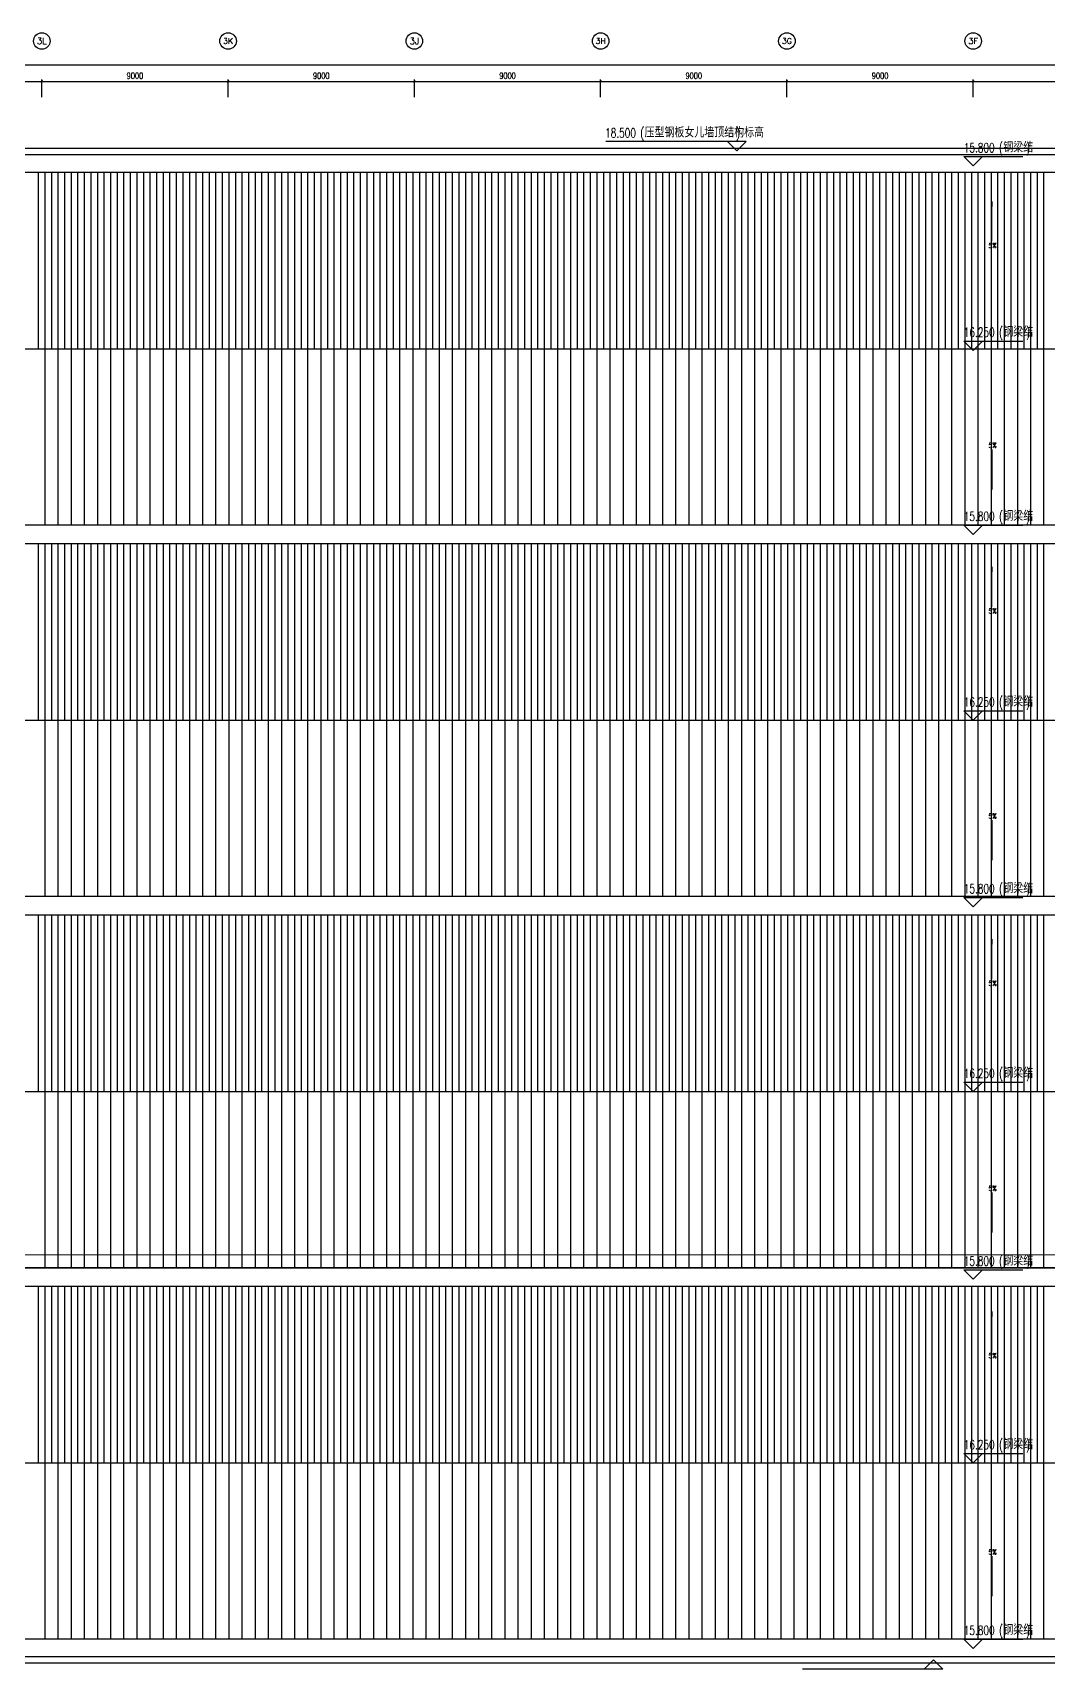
# Model space of a CAD drawing. Extents: x -474411 to 577939, y 0 to 1014176.
# Drawn here: x 280708 to 329724, y 547910 to 627024 of the extents above; entities that cross this region are included whole.
import ezdxf
from ezdxf.enums import TextEntityAlignment as Align

# ---------------------------------------------------------------- set-up
doc = ezdxf.new("R2010")
doc.units = 0
doc.header["$LTSCALE"] = 1000
doc.header["$MEASUREMENT"] = 0
doc.layers.get('Defpoints').update_dxf_attribs({"color": 210})
for name, color, linetype in [('A-AXIS-D', 1, 'Continuous'), ('A-AXIS-SYMB', 3, 'Continuous'), ('A-HATCH-2', 251, 'Continuous'), ('A-LIN-V', 9, 'Continuous'), ('A-SFCE', 30, 'Continuous'), ('PUB_TEXT', 7, 'Continuous'), ('照明-灯具', 3, 'Continuous')]:
    doc.layers.add(name, color=color, linetype=linetype)
doc.styles.add('_TCH_AXIS', font='COMPLEX', dxfattribs={"bigfont": 'GBCBIG'})
doc.styles.add('_TCH_DIM', font='SIMPLEX', dxfattribs={"bigfont": 'GBCBIG'})
doc.styles.add('_TCH_DIM_T3', font='SIMPLEX', dxfattribs={"width": 0.705882, "bigfont": 'GBCBIG'})
doc.dimstyles.new('_TCH_ARCH&&100', dxfattribs={"dimtxt": 297.5, "dimasz": 100, "dimexe": 100, "dimexo": 100, "dimgap": 126.25, "dimtad": 1, "dimdec": 0, "dimzin": 0, "dimdsep": 46, "dimtxsty": '_TCH_DIM_T3', "dimblk": 'ARCHTICK', "dimcen": 0.09, "dimclrt": 7, "dimazin": 2, "dimtfac": 1, "dimtdec": 0, "dimtix": 1, "dimtmove": 2, "dimatfit": 3, "dimfxl": 0, "dimtolj": 1, "dimtzin": 0, "dimarcsym": 0})

# ---------------------------------------------------------------- blocks, each defined once
blk = doc.blocks.new('_ArchTick')
at = {"color": 0, "linetype": 'ByBlock', "const_width": 0.4}
blk.add_lwpolyline([(-0.5, -0.5), (0.5, 0.5)], dxfattribs=at)
blk = doc.blocks.new('*D930')
at = {"layer": 'A-AXIS-D', "color": 0, "lineweight": -2}
for p, q in [((272146, 623910), (272146, 624768)), ((272146, 624668), (281146, 624668)), ((281146, 623910), (281146, 624768))]:
    blk.add_line(p, q, dxfattribs=at)
at = {"layer": 'Defpoints', "color": 0}
for p in [(281146, 624668), (272146, 623810), (281146, 623810)]:
    blk.add_point(p, dxfattribs=at)
at = {"layer": 'A-AXIS-D', "color": 0, "lineweight": -2, "xscale": 100, "yscale": 100, "zscale": 100, "rotation": 180}
blk.add_blockref('_ArchTick', (272146, 624668), dxfattribs=at)
at = {"layer": 'A-AXIS-D', "color": 0, "lineweight": -2, "xscale": 100, "yscale": 100, "zscale": 100}
blk.add_blockref('_ArchTick', (281146, 624668), dxfattribs=at)
at = {"layer": 'A-AXIS-D', "color": 7, "insert": (276646, 624943), "char_height": 297.5, "attachment_point": 5, "style": '_TCH_DIM_T3'}
blk.add_mtext('\\A1;9000', dxfattribs=at)
blk = doc.blocks.new('*D907')
at = {"layer": 'A-AXIS-D', "color": 0, "lineweight": -2}
for p, q in [((281146, 623910), (281146, 624768)), ((281146, 624668), (290146, 624668)), ((290146, 623910), (290146, 624768))]:
    blk.add_line(p, q, dxfattribs=at)
at = {"layer": 'Defpoints', "color": 0}
for p in [(290146, 624668), (281146, 623810), (290146, 623810)]:
    blk.add_point(p, dxfattribs=at)
at = {"layer": 'A-AXIS-D', "color": 0, "lineweight": -2, "xscale": 100, "yscale": 100, "zscale": 100, "rotation": 180}
blk.add_blockref('_ArchTick', (281146, 624668), dxfattribs=at)
at = {"layer": 'A-AXIS-D', "color": 0, "lineweight": -2, "xscale": 100, "yscale": 100, "zscale": 100}
blk.add_blockref('_ArchTick', (290146, 624668), dxfattribs=at)
at = {"layer": 'A-AXIS-D', "color": 7, "insert": (285646, 624943), "char_height": 297.5, "attachment_point": 5, "style": '_TCH_DIM_T3'}
blk.add_mtext('\\A1;9000', dxfattribs=at)
blk = doc.blocks.new('*D908')
at = {"layer": 'A-AXIS-D', "color": 0, "lineweight": -2}
for p, q in [((290146, 623910), (290146, 624768)), ((290146, 624668), (299146, 624668)), ((299146, 623910), (299146, 624768))]:
    blk.add_line(p, q, dxfattribs=at)
at = {"layer": 'Defpoints', "color": 0}
for p in [(299146, 624668), (290146, 623810), (299146, 623810)]:
    blk.add_point(p, dxfattribs=at)
at = {"layer": 'A-AXIS-D', "color": 0, "lineweight": -2, "xscale": 100, "yscale": 100, "zscale": 100, "rotation": 180}
blk.add_blockref('_ArchTick', (290146, 624668), dxfattribs=at)
at = {"layer": 'A-AXIS-D', "color": 0, "lineweight": -2, "xscale": 100, "yscale": 100, "zscale": 100}
blk.add_blockref('_ArchTick', (299146, 624668), dxfattribs=at)
at = {"layer": 'A-AXIS-D', "color": 7, "insert": (294646, 624943), "char_height": 297.5, "attachment_point": 5, "style": '_TCH_DIM_T3'}
blk.add_mtext('\\A1;9000', dxfattribs=at)
blk = doc.blocks.new('*D909')
at = {"layer": 'A-AXIS-D', "color": 0, "lineweight": -2}
for p, q in [((299146, 623910), (299146, 624768)), ((299146, 624668), (308146, 624668)), ((308146, 623910), (308146, 624768))]:
    blk.add_line(p, q, dxfattribs=at)
at = {"layer": 'Defpoints', "color": 0}
for p in [(308146, 624668), (299146, 623810), (308146, 623810)]:
    blk.add_point(p, dxfattribs=at)
at = {"layer": 'A-AXIS-D', "color": 0, "lineweight": -2, "xscale": 100, "yscale": 100, "zscale": 100, "rotation": 180}
blk.add_blockref('_ArchTick', (299146, 624668), dxfattribs=at)
at = {"layer": 'A-AXIS-D', "color": 0, "lineweight": -2, "xscale": 100, "yscale": 100, "zscale": 100}
blk.add_blockref('_ArchTick', (308146, 624668), dxfattribs=at)
at = {"layer": 'A-AXIS-D', "color": 7, "insert": (303646, 624943), "char_height": 297.5, "attachment_point": 5, "style": '_TCH_DIM_T3'}
blk.add_mtext('\\A1;9000', dxfattribs=at)
blk = doc.blocks.new('*D910')
at = {"layer": 'A-AXIS-D', "color": 0, "lineweight": -2}
for p, q in [((308146, 623910), (308146, 624768)), ((308146, 624668), (317146, 624668)), ((317146, 623910), (317146, 624768))]:
    blk.add_line(p, q, dxfattribs=at)
at = {"layer": 'Defpoints', "color": 0}
for p in [(317146, 624668), (308146, 623810), (317146, 623810)]:
    blk.add_point(p, dxfattribs=at)
at = {"layer": 'A-AXIS-D', "color": 0, "lineweight": -2, "xscale": 100, "yscale": 100, "zscale": 100, "rotation": 180}
blk.add_blockref('_ArchTick', (308146, 624668), dxfattribs=at)
at = {"layer": 'A-AXIS-D', "color": 0, "lineweight": -2, "xscale": 100, "yscale": 100, "zscale": 100}
blk.add_blockref('_ArchTick', (317146, 624668), dxfattribs=at)
at = {"layer": 'A-AXIS-D', "color": 7, "insert": (312646, 624943), "char_height": 297.5, "attachment_point": 5, "style": '_TCH_DIM_T3'}
blk.add_mtext('\\A1;9000', dxfattribs=at)
blk = doc.blocks.new('*D911')
at = {"layer": 'A-AXIS-D', "color": 0, "lineweight": -2}
for p, q in [((317146, 623910), (317146, 624768)), ((317146, 624668), (326146, 624668)), ((326146, 623910), (326146, 624768))]:
    blk.add_line(p, q, dxfattribs=at)
at = {"layer": 'Defpoints', "color": 0}
for p in [(326146, 624668), (317146, 623810), (326146, 623810)]:
    blk.add_point(p, dxfattribs=at)
at = {"layer": 'A-AXIS-D', "color": 0, "lineweight": -2, "xscale": 100, "yscale": 100, "zscale": 100, "rotation": 180}
blk.add_blockref('_ArchTick', (317146, 624668), dxfattribs=at)
at = {"layer": 'A-AXIS-D', "color": 0, "lineweight": -2, "xscale": 100, "yscale": 100, "zscale": 100}
blk.add_blockref('_ArchTick', (326146, 624668), dxfattribs=at)
at = {"layer": 'A-AXIS-D', "color": 7, "insert": (321646, 624943), "char_height": 297.5, "attachment_point": 5, "style": '_TCH_DIM_T3'}
blk.add_mtext('\\A1;9000', dxfattribs=at)
blk = doc.blocks.new('*D912')
at = {"layer": 'A-AXIS-D', "color": 0, "lineweight": -2}
for p, q in [((326146, 623910), (326146, 624768)), ((326146, 624668), (335146, 624668)), ((335146, 623910), (335146, 624768))]:
    blk.add_line(p, q, dxfattribs=at)
at = {"layer": 'Defpoints', "color": 0}
for p in [(335146, 624668), (326146, 623810), (335146, 623810)]:
    blk.add_point(p, dxfattribs=at)
at = {"layer": 'A-AXIS-D', "color": 0, "lineweight": -2, "xscale": 100, "yscale": 100, "zscale": 100, "rotation": 180}
blk.add_blockref('_ArchTick', (326146, 624668), dxfattribs=at)
at = {"layer": 'A-AXIS-D', "color": 0, "lineweight": -2, "xscale": 100, "yscale": 100, "zscale": 100}
blk.add_blockref('_ArchTick', (335146, 624668), dxfattribs=at)
at = {"layer": 'A-AXIS-D', "color": 7, "insert": (330646, 624943), "char_height": 297.5, "attachment_point": 5, "style": '_TCH_DIM_T3'}
blk.add_mtext('\\A1;9000', dxfattribs=at)
blk = doc.blocks.new('*D933')
at = {"layer": 'A-AXIS-D', "color": 0, "lineweight": -2}
for p, q in [((186246, 624010), (186246, 625568)), ((186246, 625468), (371946, 625468)), ((371946, 624010), (371946, 625568))]:
    blk.add_line(p, q, dxfattribs=at)
at = {"layer": 'Defpoints', "color": 0}
for p in [(371946, 625468), (186246, 623910), (371946, 623910)]:
    blk.add_point(p, dxfattribs=at)
at = {"layer": 'A-AXIS-D', "color": 0, "lineweight": -2, "xscale": 100, "yscale": 100, "zscale": 100, "rotation": 180}
blk.add_blockref('_ArchTick', (186246, 625468), dxfattribs=at)
at = {"layer": 'A-AXIS-D', "color": 0, "lineweight": -2, "xscale": 100, "yscale": 100, "zscale": 100}
blk.add_blockref('_ArchTick', (371946, 625468), dxfattribs=at)
at = {"layer": 'A-AXIS-D', "color": 7, "insert": (279096, 625743), "char_height": 297.5, "attachment_point": 5, "style": '_TCH_DIM_T3'}
blk.add_mtext('\\A1;185700', dxfattribs=at)

msp = doc.modelspace()

# ---------------------------------------------------------------- linework, layer by layer
at = {"layer": 'A-AXIS-D', "color": 8}
for centre in [(281145.8, 626624), (290145.8, 626624), (299145.8, 626624), (308145.8, 626624), (317145.8, 626624), (326145.8, 626624)]:
    msp.add_circle(centre, 400, dxfattribs=at)
at = {"layer": 'A-AXIS-SYMB', "color": 8}
for p, q in [((315180, 621760), (308400, 621760)), ((314730, 621310), (314280, 621760)), ((314730, 621310), (315180, 621760)), ((326145.8, 620590), (325695.8, 621040)), ((325695.8, 621040), (328545.8, 621040)), ((326145.8, 620590), (326595.8, 621040)), ((327040, 616940), (327040, 618870)), ((327040, 618870), (327040, 618630)), ((326145.8, 611670), (325695.8, 612120)), ((325695.8, 612120), (328545.8, 612120)), ((326145.8, 611670), (326595.8, 612120)), ((327040, 606880), (327040, 604950)), ((327040, 604950), (327040, 605190)), ((326145.8, 602770), (325695.8, 603220)), ((325695.8, 603220), (328545.8, 603220)), ((326145.8, 602770), (326595.8, 603220)), ((327040, 599275), (327040, 601205)), ((327040, 601205), (327040, 600965)), ((326145.8, 593795), (325695.8, 594245)), ((325695.8, 594245), (328545.8, 594245)), ((326145.8, 593795), (326595.8, 594245)), ((327040, 588955), (327040, 587025)), ((327040, 587025), (327040, 587265)), ((326145.8, 584770), (325695.8, 585220)), ((325695.8, 585220), (328545.8, 585220)), ((326145.8, 584770), (326595.8, 585220)), ((327040, 581275), (327040, 583205)), ((327040, 583205), (327040, 582965)), ((326145.8, 575845), (325695.8, 576295)), ((325695.8, 576295), (328545.8, 576295)), ((326145.8, 575845), (326595.8, 576295)), ((327040, 570955), (327040, 569025)), ((327040, 569025), (327040, 569265)), ((326145.8, 566770), (325695.8, 567220)), ((325695.8, 567220), (328545.8, 567220)), ((326145.8, 566770), (326595.8, 567220)), ((327040, 563275), (327040, 565205)), ((327040, 565205), (327040, 564965)), ((326145.8, 557895), (325695.8, 558345)), ((325695.8, 558345), (328545.8, 558345)), ((326145.8, 557895), (326595.8, 558345)), ((327040, 553375), (327040, 551445)), ((327040, 551445), (327040, 551685)), ((326145.8, 548920), (325695.8, 549370)), ((325695.8, 549370), (328545.8, 549370)), ((326145.8, 548920), (326595.8, 549370)), ((324230, 548360), (323780, 547910)), ((324230, 548360), (324680, 547910)), ((324680, 547910), (317900, 547910))]:
    msp.add_line(p, q, dxfattribs=at)
at = {"layer": 'A-HATCH-2', "color": 8, "linetype": 'Continuous'}
for p, q in [((280987.5, 611745), (280987.5, 620270)), ((281305, 611745), (281305, 620270)), ((281622.5, 611745), (281622.5, 620270)), ((281940, 611745), (281940, 620270)), ((282257.5, 611745), (282257.5, 620270)), ((282575, 611745), (282575, 620270)), ((282892.5, 611745), (282892.5, 620270)), ((283210, 611745), (283210, 620270)), ((283527.5, 611745), (283527.5, 620270)), ((283845, 611745), (283845, 620270)), ((284162.5, 611745), (284162.5, 620270)), ((284480, 611745), (284480, 620270)), ((284797.5, 611745), (284797.5, 620270)), ((285115, 611745), (285115, 620270)), ((285432.5, 611745), (285432.5, 620270)), ((285750, 611745), (285750, 620270)), ((286067.5, 611745), (286067.5, 620270)), ((286385, 611745), (286385, 620270)), ((286702.5, 611745), (286702.5, 620270)), ((287020, 611745), (287020, 620270)), ((287337.5, 611745), (287337.5, 620270)), ((287655, 611745), (287655, 620270)), ((287972.5, 611745), (287972.5, 620270)), ((288290, 611745), (288290, 620270)), ((288607.5, 611745), (288607.5, 620270)), ((288925, 611745), (288925, 620270)), ((289242.5, 611745), (289242.5, 620270)), ((289560, 611745), (289560, 620270)), ((289877.5, 611745), (289877.5, 620270)), ((290195, 611745), (290195, 620270)), ((290512.5, 611745), (290512.5, 620270)), ((290830, 611745), (290830, 620270)), ((291147.5, 611745), (291147.5, 620270)), ((291465, 611745), (291465, 620270)), ((291782.5, 611745), (291782.5, 620270)), ((292100, 611745), (292100, 620270)), ((292417.5, 611745), (292417.5, 620270)), ((292735, 611745), (292735, 620270)), ((293052.5, 611745), (293052.5, 620270)), ((293370, 611745), (293370, 620270)), ((293687.5, 611745), (293687.5, 620270)), ((294005, 611745), (294005, 620270)), ((294322.5, 611745), (294322.5, 620270)), ((294640, 611745), (294640, 620270)), ((294957.5, 611745), (294957.5, 620270)), ((295275, 611745), (295275, 620270)), ((295592.5, 611745), (295592.5, 620270)), ((295910, 611745), (295910, 620270)), ((296227.5, 611745), (296227.5, 620270)), ((296545, 611745), (296545, 620270)), ((296862.5, 611745), (296862.5, 620270)), ((297180, 611745), (297180, 620270)), ((297497.5, 611745), (297497.5, 620270)), ((297815, 611745), (297815, 620270)), ((298132.5, 611745), (298132.5, 620270)), ((298450, 611745), (298450, 620270)), ((298767.5, 611745), (298767.5, 620270)), ((299085, 611745), (299085, 620270)), ((299402.5, 611745), (299402.5, 620270)), ((299720, 611745), (299720, 620270)), ((300037.5, 611745), (300037.5, 620270)), ((300355, 611745), (300355, 620270)), ((300672.5, 611745), (300672.5, 620270)), ((300990, 611745), (300990, 620270)), ((301307.5, 611745), (301307.5, 620270)), ((301625, 611745), (301625, 620270)), ((301942.5, 611745), (301942.5, 620270)), ((302260, 611745), (302260, 620270)), ((302577.5, 611745), (302577.5, 620270)), ((302895, 611745), (302895, 620270)), ((303212.5, 611745), (303212.5, 620270)), ((303530, 611745), (303530, 620270)), ((303847.5, 611745), (303847.5, 620270)), ((304165, 611745), (304165, 620270)), ((304482.5, 611745), (304482.5, 620270)), ((304800, 611745), (304800, 620270)), ((305117.5, 611745), (305117.5, 620270)), ((305435, 611745), (305435, 620270)), ((305752.5, 611745), (305752.5, 620270)), ((306070, 611745), (306070, 620270)), ((306387.5, 611745), (306387.5, 620270)), ((306705, 611745), (306705, 620270)), ((307022.5, 611745), (307022.5, 620270)), ((307340, 611745), (307340, 620270)), ((307657.5, 611745), (307657.5, 620270)), ((307975, 611745), (307975, 620270)), ((308292.5, 611745), (308292.5, 620270)), ((308610, 611745), (308610, 620270)), ((308927.5, 611745), (308927.5, 620270)), ((309245, 611745), (309245, 620270)), ((309562.5, 611745), (309562.5, 620270)), ((309880, 611745), (309880, 620270)), ((310197.5, 611745), (310197.5, 620270)), ((310515, 611745), (310515, 620270)), ((310832.5, 611745), (310832.5, 620270)), ((311150, 611745), (311150, 620270)), ((311467.5, 611745), (311467.5, 620270)), ((311785, 611745), (311785, 620270)), ((312102.5, 611745), (312102.5, 620270)), ((312420, 611745), (312420, 620270)), ((312737.5, 611745), (312737.5, 620270)), ((313055, 611745), (313055, 620270)), ((313372.5, 611745), (313372.5, 620270)), ((313690, 611745), (313690, 620270)), ((314007.5, 611745), (314007.5, 620270)), ((314325, 611745), (314325, 620270)), ((314642.5, 611745), (314642.5, 620270)), ((314960, 611745), (314960, 620270)), ((315277.5, 611745), (315277.5, 620270)), ((315595, 611745), (315595, 620270)), ((315912.5, 611745), (315912.5, 620270)), ((316230, 611745), (316230, 620270)), ((316547.5, 611745), (316547.5, 620270)), ((316865, 611745), (316865, 620270)), ((317182.5, 611745), (317182.5, 620270)), ((317500, 611745), (317500, 620270)), ((317817.5, 611745), (317817.5, 620270)), ((318135, 611745), (318135, 620270)), ((318452.5, 611745), (318452.5, 620270)), ((318770, 611745), (318770, 620270)), ((319087.5, 611745), (319087.5, 620270)), ((319405, 611745), (319405, 620270)), ((319722.5, 611745), (319722.5, 620270)), ((320040, 611745), (320040, 620270)), ((320357.5, 611745), (320357.5, 620270)), ((320675, 611745), (320675, 620270)), ((320992.5, 611745), (320992.5, 620270)), ((321310, 611745), (321310, 620270)), ((321627.5, 611745), (321627.5, 620270)), ((321945, 611745), (321945, 620270)), ((322262.5, 611745), (322262.5, 620270)), ((322580, 611745), (322580, 620270)), ((322897.5, 611745), (322897.5, 620270)), ((323215, 611745), (323215, 620270)), ((323532.5, 611745), (323532.5, 620270)), ((323850, 611745), (323850, 620270)), ((324167.5, 611745), (324167.5, 620270)), ((324485, 611745), (324485, 620270)), ((324802.5, 611745), (324802.5, 620270)), ((325120, 611745), (325120, 620270)), ((325437.5, 611745), (325437.5, 620270)), ((325755, 611745), (325755, 620270)), ((326072.5, 611745), (326072.5, 620270)), ((326390, 611745), (326390, 620270)), ((326707.5, 611745), (326707.5, 620270)), ((327025, 611745), (327025, 620270)), ((327342.5, 611745), (327342.5, 620270)), ((327660, 611745), (327660, 620270)), ((327977.5, 611745), (327977.5, 620270)), ((328295, 611745), (328295, 620270)), ((328612.5, 611745), (328612.5, 620270)), ((328930, 611745), (328930, 620270)), ((329247.5, 611745), (329247.5, 620270)), ((329565, 611745), (329565, 620270)), ((281305, 603220), (281305, 611745)), ((281940, 603220), (281940, 611745)), ((282575, 603220), (282575, 611745)), ((283210, 603220), (283210, 611745)), ((283845, 603220), (283845, 611745)), ((284480, 603220), (284480, 611745)), ((285115, 603220), (285115, 611745)), ((285750, 603220), (285750, 611745)), ((286385, 603220), (286385, 611745)), ((287020, 603220), (287020, 611745)), ((287655, 603220), (287655, 611745)), ((288290, 603220), (288290, 611745)), ((288925, 603220), (288925, 611745)), ((289560, 603220), (289560, 611745)), ((290195, 603220), (290195, 611745)), ((290830, 603220), (290830, 611745)), ((291465, 603220), (291465, 611745)), ((292100, 603220), (292100, 611745)), ((292735, 603220), (292735, 611745)), ((293370, 603220), (293370, 611745)), ((294005, 603220), (294005, 611745)), ((294640, 603220), (294640, 611745)), ((295275, 603220), (295275, 611745)), ((295910, 603220), (295910, 611745)), ((296545, 603220), (296545, 611745)), ((297180, 603220), (297180, 611745)), ((297815, 603220), (297815, 611745)), ((298450, 603220), (298450, 611745)), ((299085, 603220), (299085, 611745)), ((299720, 603220), (299720, 611745)), ((300355, 603220), (300355, 611745)), ((300990, 603220), (300990, 611745)), ((301625, 603220), (301625, 611745)), ((302260, 603220), (302260, 611745)), ((302895, 603220), (302895, 611745)), ((303530, 603220), (303530, 611745)), ((304165, 603220), (304165, 611745)), ((304800, 603220), (304800, 611745)), ((305435, 603220), (305435, 611745)), ((306070, 603220), (306070, 611745)), ((306705, 603220), (306705, 611745)), ((307340, 603220), (307340, 611745)), ((307975, 603220), (307975, 611745)), ((308610, 603220), (308610, 611745)), ((309245, 603220), (309245, 611745)), ((309880, 603220), (309880, 611745)), ((310515, 603220), (310515, 611745)), ((311150, 603220), (311150, 611745)), ((311785, 603220), (311785, 611745)), ((312420, 603220), (312420, 611745)), ((313055, 603220), (313055, 611745)), ((313690, 603220), (313690, 611745)), ((314325, 603220), (314325, 611745)), ((314960, 603220), (314960, 611745)), ((315595, 603220), (315595, 611745)), ((316230, 603220), (316230, 611745)), ((316865, 603220), (316865, 611745)), ((317500, 603220), (317500, 611745)), ((318135, 603220), (318135, 611745)), ((318770, 603220), (318770, 611745)), ((319405, 603220), (319405, 611745)), ((320040, 603220), (320040, 611745)), ((320675, 603220), (320675, 611745)), ((321310, 603220), (321310, 611745)), ((321945, 603220), (321945, 611745)), ((322580, 603220), (322580, 611745)), ((323215, 603220), (323215, 611745)), ((323850, 603220), (323850, 611745)), ((324485, 603220), (324485, 611745)), ((325120, 603220), (325120, 611745)), ((325755, 603220), (325755, 611745)), ((326390, 603220), (326390, 611745)), ((327025, 603220), (327025, 611745)), ((327660, 603220), (327660, 611745)), ((328295, 603220), (328295, 611745)), ((328930, 603220), (328930, 611745)), ((329565, 603220), (329565, 611745)), ((280987.5, 593795), (280987.5, 602320)), ((281305, 593795), (281305, 602320)), ((281622.5, 593795), (281622.5, 602320)), ((281940, 593795), (281940, 602320)), ((282257.5, 593795), (282257.5, 602320)), ((282575, 593795), (282575, 602320)), ((282892.5, 593795), (282892.5, 602320)), ((283210, 593795), (283210, 602320)), ((283527.5, 593795), (283527.5, 602320)), ((283845, 593795), (283845, 602320)), ((284162.5, 593795), (284162.5, 602320)), ((284480, 593795), (284480, 602320)), ((284797.5, 593795), (284797.5, 602320)), ((285115, 593795), (285115, 602320)), ((285432.5, 593795), (285432.5, 602320)), ((285750, 593795), (285750, 602320)), ((286067.5, 593795), (286067.5, 602320)), ((286385, 593795), (286385, 602320)), ((286702.5, 593795), (286702.5, 602320)), ((287020, 593795), (287020, 602320)), ((287337.5, 593795), (287337.5, 602320)), ((287655, 593795), (287655, 602320)), ((287972.5, 593795), (287972.5, 602320)), ((288290, 593795), (288290, 602320)), ((288607.5, 593795), (288607.5, 602320)), ((288925, 593795), (288925, 602320)), ((289242.5, 593795), (289242.5, 602320)), ((289560, 593795), (289560, 602320)), ((289877.5, 593795), (289877.5, 602320)), ((290195, 593795), (290195, 602320)), ((290512.5, 593795), (290512.5, 602320)), ((290830, 593795), (290830, 602320)), ((291147.5, 593795), (291147.5, 602320)), ((291465, 593795), (291465, 602320)), ((291782.5, 593795), (291782.5, 602320)), ((292100, 593795), (292100, 602320)), ((292417.5, 593795), (292417.5, 602320)), ((292735, 593795), (292735, 602320)), ((293052.5, 593795), (293052.5, 602320)), ((293370, 593795), (293370, 602320)), ((293687.5, 593795), (293687.5, 602320)), ((294005, 593795), (294005, 602320)), ((294322.5, 593795), (294322.5, 602320)), ((294640, 593795), (294640, 602320)), ((294957.5, 593795), (294957.5, 602320)), ((295275, 593795), (295275, 602320)), ((295592.5, 593795), (295592.5, 602320)), ((295910, 593795), (295910, 602320)), ((296227.5, 593795), (296227.5, 602320)), ((296545, 593795), (296545, 602320)), ((296862.5, 593795), (296862.5, 602320)), ((297180, 593795), (297180, 602320)), ((297497.5, 593795), (297497.5, 602320)), ((297815, 593795), (297815, 602320)), ((298132.5, 593795), (298132.5, 602320)), ((298450, 593795), (298450, 602320)), ((298767.5, 593795), (298767.5, 602320)), ((299085, 593795), (299085, 602320)), ((299402.5, 593795), (299402.5, 602320)), ((299720, 593795), (299720, 602320)), ((300037.5, 593795), (300037.5, 602320)), ((300355, 593795), (300355, 602320)), ((300672.5, 593795), (300672.5, 602320)), ((300990, 593795), (300990, 602320)), ((301307.5, 593795), (301307.5, 602320)), ((301625, 593795), (301625, 602320)), ((301942.5, 593795), (301942.5, 602320)), ((302260, 593795), (302260, 602320)), ((302577.5, 593795), (302577.5, 602320)), ((302895, 593795), (302895, 602320)), ((303212.5, 593795), (303212.5, 602320)), ((303530, 593795), (303530, 602320)), ((303847.5, 593795), (303847.5, 602320)), ((304165, 593795), (304165, 602320)), ((304482.5, 593795), (304482.5, 602320)), ((304800, 593795), (304800, 602320)), ((305117.5, 593795), (305117.5, 602320)), ((305435, 593795), (305435, 602320)), ((305752.5, 593795), (305752.5, 602320)), ((306070, 593795), (306070, 602320)), ((306387.5, 593795), (306387.5, 602320)), ((306705, 593795), (306705, 602320)), ((307022.5, 593795), (307022.5, 602320)), ((307340, 593795), (307340, 602320)), ((307657.5, 593795), (307657.5, 602320)), ((307975, 593795), (307975, 602320)), ((308292.5, 593795), (308292.5, 602320)), ((308610, 593795), (308610, 602320)), ((308927.5, 593795), (308927.5, 602320)), ((309245, 593795), (309245, 602320)), ((309562.5, 593795), (309562.5, 602320)), ((309880, 593795), (309880, 602320)), ((310197.5, 593795), (310197.5, 602320)), ((310515, 593795), (310515, 602320)), ((310832.5, 593795), (310832.5, 602320)), ((311150, 593795), (311150, 602320)), ((311467.5, 593795), (311467.5, 602320)), ((311785, 593795), (311785, 602320)), ((312102.5, 593795), (312102.5, 602320)), ((312420, 593795), (312420, 602320)), ((312737.5, 593795), (312737.5, 602320)), ((313055, 593795), (313055, 602320)), ((313372.5, 593795), (313372.5, 602320)), ((313690, 593795), (313690, 602320)), ((314007.5, 593795), (314007.5, 602320)), ((314325, 593795), (314325, 602320)), ((314642.5, 593795), (314642.5, 602320)), ((314960, 593795), (314960, 602320)), ((315277.5, 593795), (315277.5, 602320)), ((315595, 593795), (315595, 602320)), ((315912.5, 593795), (315912.5, 602320)), ((316230, 593795), (316230, 602320)), ((316547.5, 593795), (316547.5, 602320)), ((316865, 593795), (316865, 602320)), ((317182.5, 593795), (317182.5, 602320)), ((317500, 593795), (317500, 602320)), ((317817.5, 593795), (317817.5, 602320)), ((318135, 593795), (318135, 602320)), ((318452.5, 593795), (318452.5, 602320)), ((318770, 593795), (318770, 602320)), ((319087.5, 593795), (319087.5, 602320)), ((319405, 593795), (319405, 602320)), ((319722.5, 593795), (319722.5, 602320)), ((320040, 593795), (320040, 602320)), ((320357.5, 593795), (320357.5, 602320)), ((320675, 593795), (320675, 602320)), ((320992.5, 593795), (320992.5, 602320)), ((321310, 593795), (321310, 602320)), ((321627.5, 593795), (321627.5, 602320)), ((321945, 593795), (321945, 602320)), ((322262.5, 593795), (322262.5, 602320)), ((322580, 593795), (322580, 602320)), ((322897.5, 593795), (322897.5, 602320)), ((323215, 593795), (323215, 602320)), ((323532.5, 593795), (323532.5, 602320)), ((323850, 593795), (323850, 602320)), ((324167.5, 593795), (324167.5, 602320)), ((324485, 593795), (324485, 602320)), ((324802.5, 593795), (324802.5, 602320)), ((325120, 593795), (325120, 602320)), ((325437.5, 593795), (325437.5, 602320)), ((325755, 593795), (325755, 602320)), ((326072.5, 593795), (326072.5, 602320)), ((326390, 593795), (326390, 602320)), ((326707.5, 593795), (326707.5, 602320)), ((327025, 593795), (327025, 602320)), ((327342.5, 593795), (327342.5, 602320)), ((327660, 593795), (327660, 602320)), ((327977.5, 593795), (327977.5, 602320)), ((328295, 593795), (328295, 602320)), ((328612.5, 593795), (328612.5, 602320)), ((328930, 593795), (328930, 602320)), ((329247.5, 593795), (329247.5, 602320)), ((329565, 593795), (329565, 602320)), ((281305, 585270), (281305, 593795)), ((281940, 585270), (281940, 593795)), ((282575, 585270), (282575, 593795)), ((283210, 585270), (283210, 593795)), ((283845, 585270), (283845, 593795)), ((284480, 585270), (284480, 593795)), ((285115, 585270), (285115, 593795)), ((285750, 585270), (285750, 593795)), ((286385, 585270), (286385, 593795)), ((287020, 585270), (287020, 593795)), ((287655, 585270), (287655, 593795)), ((288290, 585270), (288290, 593795)), ((288925, 585270), (288925, 593795)), ((289560, 585270), (289560, 593795)), ((290195, 585270), (290195, 593795)), ((290830, 585270), (290830, 593795)), ((291465, 585270), (291465, 593795)), ((292100, 585270), (292100, 593795)), ((292735, 585270), (292735, 593795)), ((293370, 585270), (293370, 593795)), ((294005, 585270), (294005, 593795)), ((294640, 585270), (294640, 593795)), ((295275, 585270), (295275, 593795)), ((295910, 585270), (295910, 593795)), ((296545, 585270), (296545, 593795)), ((297180, 585270), (297180, 593795)), ((297815, 585270), (297815, 593795)), ((298450, 585270), (298450, 593795)), ((299085, 585270), (299085, 593795)), ((299720, 585270), (299720, 593795)), ((300355, 585270), (300355, 593795)), ((300990, 585270), (300990, 593795)), ((301625, 585270), (301625, 593795)), ((302260, 585270), (302260, 593795)), ((302895, 585270), (302895, 593795)), ((303530, 585270), (303530, 593795)), ((304165, 585270), (304165, 593795)), ((304800, 585270), (304800, 593795)), ((305435, 585270), (305435, 593795)), ((306070, 585270), (306070, 593795)), ((306705, 585270), (306705, 593795)), ((307340, 585270), (307340, 593795)), ((307975, 585270), (307975, 593795)), ((308610, 585270), (308610, 593795)), ((309245, 585270), (309245, 593795)), ((309880, 585270), (309880, 593795)), ((310515, 585270), (310515, 593795)), ((311150, 585270), (311150, 593795)), ((311785, 585270), (311785, 593795)), ((312420, 585270), (312420, 593795)), ((313055, 585270), (313055, 593795)), ((313690, 585270), (313690, 593795)), ((314325, 585270), (314325, 593795)), ((314960, 585270), (314960, 593795)), ((315595, 585270), (315595, 593795)), ((316230, 585270), (316230, 593795)), ((316865, 585270), (316865, 593795)), ((317500, 585270), (317500, 593795)), ((318135, 585270), (318135, 593795)), ((318770, 585270), (318770, 593795)), ((319405, 585270), (319405, 593795)), ((320040, 585270), (320040, 593795)), ((320675, 585270), (320675, 593795)), ((321310, 585270), (321310, 593795)), ((321945, 585270), (321945, 593795)), ((322580, 585270), (322580, 593795)), ((323215, 585270), (323215, 593795)), ((323850, 585270), (323850, 593795)), ((324485, 585270), (324485, 593795)), ((325120, 585270), (325120, 593795)), ((325755, 585270), (325755, 593795)), ((326390, 585270), (326390, 593795)), ((327025, 585270), (327025, 593795)), ((327660, 585270), (327660, 593795)), ((328295, 585270), (328295, 593795)), ((328930, 585270), (328930, 593795)), ((329565, 585270), (329565, 593795)), ((280987.5, 575845), (280987.5, 584370)), ((281305, 575845), (281305, 584370)), ((281622.5, 575845), (281622.5, 584370)), ((281940, 575845), (281940, 584370)), ((282257.5, 575845), (282257.5, 584370)), ((282575, 575845), (282575, 584370)), ((282892.5, 575845), (282892.5, 584370)), ((283210, 575845), (283210, 584370)), ((283527.5, 575845), (283527.5, 584370)), ((283845, 575845), (283845, 584370)), ((284162.5, 575845), (284162.5, 584370)), ((284480, 575845), (284480, 584370)), ((284797.5, 575845), (284797.5, 584370)), ((285115, 575845), (285115, 584370)), ((285432.5, 575845), (285432.5, 584370)), ((285750, 575845), (285750, 584370)), ((286067.5, 575845), (286067.5, 584370)), ((286385, 575845), (286385, 584370)), ((286702.5, 575845), (286702.5, 584370)), ((287020, 575845), (287020, 584370)), ((287337.5, 575845), (287337.5, 584370)), ((287655, 575845), (287655, 584370)), ((287972.5, 575845), (287972.5, 584370)), ((288290, 575845), (288290, 584370)), ((288607.5, 575845), (288607.5, 584370)), ((288925, 575845), (288925, 584370)), ((289242.5, 575845), (289242.5, 584370)), ((289560, 575845), (289560, 584370)), ((289877.5, 575845), (289877.5, 584370)), ((290195, 575845), (290195, 584370)), ((290512.5, 575845), (290512.5, 584370)), ((290830, 575845), (290830, 584370)), ((291147.5, 575845), (291147.5, 584370)), ((291465, 575845), (291465, 584370)), ((291782.5, 575845), (291782.5, 584370)), ((292100, 575845), (292100, 584370)), ((292417.5, 575845), (292417.5, 584370)), ((292735, 575845), (292735, 584370)), ((293052.5, 575845), (293052.5, 584370)), ((293370, 575845), (293370, 584370)), ((293687.5, 575845), (293687.5, 584370)), ((294005, 575845), (294005, 584370)), ((294322.5, 575845), (294322.5, 584370)), ((294640, 575845), (294640, 584370)), ((294957.5, 575845), (294957.5, 584370)), ((295275, 575845), (295275, 584370)), ((295592.5, 575845), (295592.5, 584370)), ((295910, 575845), (295910, 584370)), ((296227.5, 575845), (296227.5, 584370)), ((296545, 575845), (296545, 584370)), ((296862.5, 575845), (296862.5, 584370)), ((297180, 575845), (297180, 584370)), ((297497.5, 575845), (297497.5, 584370)), ((297815, 575845), (297815, 584370)), ((298132.5, 575845), (298132.5, 584370)), ((298450, 575845), (298450, 584370)), ((298767.5, 575845), (298767.5, 584370)), ((299085, 575845), (299085, 584370)), ((299402.5, 575845), (299402.5, 584370)), ((299720, 575845), (299720, 584370)), ((300037.5, 575845), (300037.5, 584370)), ((300355, 575845), (300355, 584370)), ((300672.5, 575845), (300672.5, 584370)), ((300990, 575845), (300990, 584370)), ((301307.5, 575845), (301307.5, 584370)), ((301625, 575845), (301625, 584370)), ((301942.5, 575845), (301942.5, 584370)), ((302260, 575845), (302260, 584370)), ((302577.5, 575845), (302577.5, 584370)), ((302895, 575845), (302895, 584370)), ((303212.5, 575845), (303212.5, 584370)), ((303530, 575845), (303530, 584370)), ((303847.5, 575845), (303847.5, 584370)), ((304165, 575845), (304165, 584370)), ((304482.5, 575845), (304482.5, 584370)), ((304800, 575845), (304800, 584370)), ((305117.5, 575845), (305117.5, 584370)), ((305435, 575845), (305435, 584370)), ((305752.5, 575845), (305752.5, 584370)), ((306070, 575845), (306070, 584370)), ((306387.5, 575845), (306387.5, 584370)), ((306705, 575845), (306705, 584370)), ((307022.5, 575845), (307022.5, 584370)), ((307340, 575845), (307340, 584370)), ((307657.5, 575845), (307657.5, 584370)), ((307975, 575845), (307975, 584370)), ((308292.5, 575845), (308292.5, 584370)), ((308610, 575845), (308610, 584370)), ((308927.5, 575845), (308927.5, 584370)), ((309245, 575845), (309245, 584370)), ((309562.5, 575845), (309562.5, 584370)), ((309880, 575845), (309880, 584370)), ((310197.5, 575845), (310197.5, 584370)), ((310515, 575845), (310515, 584370)), ((310832.5, 575845), (310832.5, 584370)), ((311150, 575845), (311150, 584370)), ((311467.5, 575845), (311467.5, 584370)), ((311785, 575845), (311785, 584370)), ((312102.5, 575845), (312102.5, 584370)), ((312420, 575845), (312420, 584370)), ((312737.5, 575845), (312737.5, 584370)), ((313055, 575845), (313055, 584370)), ((313372.5, 575845), (313372.5, 584370)), ((313690, 575845), (313690, 584370)), ((314007.5, 575845), (314007.5, 584370)), ((314325, 575845), (314325, 584370)), ((314642.5, 575845), (314642.5, 584370)), ((314960, 575845), (314960, 584370)), ((315277.5, 575845), (315277.5, 584370)), ((315595, 575845), (315595, 584370)), ((315912.5, 575845), (315912.5, 584370)), ((316230, 575845), (316230, 584370)), ((316547.5, 575845), (316547.5, 584370)), ((316865, 575845), (316865, 584370)), ((317182.5, 575845), (317182.5, 584370)), ((317500, 575845), (317500, 584370)), ((317817.5, 575845), (317817.5, 584370)), ((318135, 575845), (318135, 584370)), ((318452.5, 575845), (318452.5, 584370)), ((318770, 575845), (318770, 584370)), ((319087.5, 575845), (319087.5, 584370)), ((319405, 575845), (319405, 584370)), ((319722.5, 575845), (319722.5, 584370)), ((320040, 575845), (320040, 584370)), ((320357.5, 575845), (320357.5, 584370)), ((320675, 575845), (320675, 584370)), ((320992.5, 575845), (320992.5, 584370)), ((321310, 575845), (321310, 584370)), ((321627.5, 575845), (321627.5, 584370)), ((321945, 575845), (321945, 584370)), ((322262.5, 575845), (322262.5, 584370)), ((322580, 575845), (322580, 584370)), ((322897.5, 575845), (322897.5, 584370)), ((323215, 575845), (323215, 584370)), ((323532.5, 575845), (323532.5, 584370)), ((323850, 575845), (323850, 584370)), ((324167.5, 575845), (324167.5, 584370)), ((324485, 575845), (324485, 584370)), ((324802.5, 575845), (324802.5, 584370)), ((325120, 575845), (325120, 584370)), ((325437.5, 575845), (325437.5, 584370)), ((325755, 575845), (325755, 584370)), ((326072.5, 575845), (326072.5, 584370)), ((326390, 575845), (326390, 584370)), ((326707.5, 575845), (326707.5, 584370)), ((327025, 575845), (327025, 584370)), ((327342.5, 575845), (327342.5, 584370)), ((327660, 575845), (327660, 584370)), ((327977.5, 575845), (327977.5, 584370)), ((328295, 575845), (328295, 584370)), ((328612.5, 575845), (328612.5, 584370)), ((328930, 575845), (328930, 584370)), ((329247.5, 575845), (329247.5, 584370)), ((329565, 575845), (329565, 584370)), ((281305, 567327.7), (281305, 575845)), ((281940, 567327.7), (281940, 575845)), ((282575, 567327.6), (282575, 575845)), ((283210, 567327.6), (283210, 575845)), ((283845, 567327.5), (283845, 575845)), ((284480, 567327.5), (284480, 575845)), ((285115, 567327.4), (285115, 575845)), ((285750, 567327.4), (285750, 575845)), ((286385, 567327.3), (286385, 575845)), ((287020, 567327.2), (287020, 575845)), ((287655, 567327.2), (287655, 575845)), ((288290, 567327.1), (288290, 575845)), ((288925, 567327.1), (288925, 575845)), ((289560, 567327), (289560, 575845)), ((290195, 567327), (290195, 575845)), ((290830, 567326.9), (290830, 575845)), ((291465, 567326.9), (291465, 575845)), ((292100, 567326.8), (292100, 575845)), ((292735, 567326.8), (292735, 575845)), ((293370, 567326.7), (293370, 575845)), ((294005, 567326.6), (294005, 575845)), ((294640, 567326.6), (294640, 575845)), ((295275, 567326.5), (295275, 575845)), ((295910, 567326.5), (295910, 575845)), ((296545, 567326.4), (296545, 575845)), ((297180, 567326.4), (297180, 575845)), ((297815, 567326.3), (297815, 575845)), ((298450, 567326.3), (298450, 575845)), ((299085, 567326.2), (299085, 575845)), ((299720, 567326.2), (299720, 575845)), ((300355, 567326.1), (300355, 575845)), ((300990, 567326), (300990, 575845)), ((301625, 567326), (301625, 575845)), ((302260, 567325.9), (302260, 575845)), ((302895, 567325.9), (302895, 575845)), ((303530, 567325.8), (303530, 575845)), ((304165, 567325.8), (304165, 575845)), ((304800, 567325.7), (304800, 575845)), ((305435, 567325.7), (305435, 575845)), ((306070, 567325.6), (306070, 575845)), ((306705, 567325.6), (306705, 575845)), ((307340, 567325.5), (307340, 575845)), ((307975, 567325.4), (307975, 575845)), ((308610, 567325.4), (308610, 575845)), ((309245, 567325.3), (309245, 575845)), ((309880, 567325.3), (309880, 575845)), ((310515, 567325.2), (310515, 575845)), ((311150, 567325.2), (311150, 575845)), ((311785, 567325.1), (311785, 575845)), ((312420, 567325.1), (312420, 575845)), ((313055, 567325), (313055, 575845)), ((313690, 567325), (313690, 575845)), ((314325, 567324.9), (314325, 575845)), ((314960, 567324.9), (314960, 575845)), ((315595, 567324.8), (315595, 575845)), ((316230, 567324.7), (316230, 575845)), ((316865, 567324.7), (316865, 575845)), ((317500, 567324.6), (317500, 575845)), ((318135, 567324.6), (318135, 575845)), ((318770, 567324.5), (318770, 575845)), ((319405, 567324.5), (319405, 575845)), ((320040, 567324.4), (320040, 575845)), ((320675, 567324.4), (320675, 575845)), ((321310, 567324.3), (321310, 575845)), ((321945, 567324.3), (321945, 575845)), ((322580, 567324.2), (322580, 575845)), ((323215, 567324.1), (323215, 575845)), ((323850, 567324.1), (323850, 575845)), ((324485, 567324), (324485, 575845)), ((325120, 567324), (325120, 575845)), ((325755, 567323.9), (325755, 575845)), ((326390, 567323.9), (326390, 575845)), ((327025, 567323.8), (327025, 575845)), ((327660, 567323.8), (327660, 575845)), ((328295, 567323.7), (328295, 575845)), ((328930, 567323.7), (328930, 575845)), ((329565, 567323.6), (329565, 575845)), ((280987.5, 557895), (280987.5, 566420)), ((281305, 557895), (281305, 566420)), ((281622.5, 557895), (281622.5, 566420)), ((281940, 557895), (281940, 566420)), ((282257.5, 557895), (282257.5, 566420)), ((282575, 557895), (282575, 566420)), ((282892.5, 557895), (282892.5, 566420)), ((283210, 557895), (283210, 566420)), ((283527.5, 557895), (283527.5, 566420)), ((283845, 557895), (283845, 566420)), ((284162.5, 557895), (284162.5, 566420)), ((284480, 557895), (284480, 566420)), ((284797.5, 557895), (284797.5, 566420)), ((285115, 557895), (285115, 566420)), ((285432.5, 557895), (285432.5, 566420)), ((285750, 557895), (285750, 566420)), ((286067.5, 557895), (286067.5, 566420)), ((286385, 557895), (286385, 566420)), ((286702.5, 557895), (286702.5, 566420)), ((287020, 557895), (287020, 566420)), ((287337.5, 557895), (287337.5, 566420)), ((287655, 557895), (287655, 566420)), ((287972.5, 557895), (287972.5, 566420)), ((288290, 557895), (288290, 566420)), ((288607.5, 557895), (288607.5, 566420)), ((288925, 557895), (288925, 566420)), ((289242.5, 557895), (289242.5, 566420)), ((289560, 557895), (289560, 566420)), ((289877.5, 557895), (289877.5, 566420)), ((290195, 557895), (290195, 566420)), ((290512.5, 557895), (290512.5, 566420)), ((290830, 557895), (290830, 566420)), ((291147.5, 557895), (291147.5, 566420)), ((291465, 557895), (291465, 566420)), ((291782.5, 557895), (291782.5, 566420)), ((292100, 557895), (292100, 566420)), ((292417.5, 557895), (292417.5, 566420)), ((292735, 557895), (292735, 566420)), ((293052.5, 557895), (293052.5, 566420)), ((293370, 557895), (293370, 566420)), ((293687.5, 557895), (293687.5, 566420)), ((294005, 557895), (294005, 566420)), ((294322.5, 557895), (294322.5, 566420)), ((294640, 557895), (294640, 566420)), ((294957.5, 557895), (294957.5, 566420)), ((295275, 557895), (295275, 566420)), ((295592.5, 557895), (295592.5, 566420)), ((295910, 557895), (295910, 566420)), ((296227.5, 557895), (296227.5, 566420)), ((296545, 557895), (296545, 566420)), ((296862.5, 557895), (296862.5, 566420)), ((297180, 557895), (297180, 566420)), ((297497.5, 557895), (297497.5, 566420)), ((297815, 557895), (297815, 566420)), ((298132.5, 557895), (298132.5, 566420)), ((298450, 557895), (298450, 566420)), ((298767.5, 557895), (298767.5, 566420)), ((299085, 557895), (299085, 566420)), ((299402.5, 557895), (299402.5, 566420)), ((299720, 557895), (299720, 566420)), ((300037.5, 557895), (300037.5, 566420)), ((300355, 557895), (300355, 566420)), ((300672.5, 557895), (300672.5, 566420)), ((300990, 557895), (300990, 566420)), ((301307.5, 557895), (301307.5, 566420)), ((301625, 557895), (301625, 566420)), ((301942.5, 557895), (301942.5, 566420)), ((302260, 557895), (302260, 566420)), ((302577.5, 557895), (302577.5, 566420)), ((302895, 557895), (302895, 566420)), ((303212.5, 557895), (303212.5, 566420)), ((303530, 557895), (303530, 566420)), ((303847.5, 557895), (303847.5, 566420)), ((304165, 557895), (304165, 566420)), ((304482.5, 557895), (304482.5, 566420)), ((304800, 557895), (304800, 566420)), ((305117.5, 557895), (305117.5, 566420)), ((305435, 557895), (305435, 566420)), ((305752.5, 557895), (305752.5, 566420)), ((306070, 557895), (306070, 566420)), ((306387.5, 557895), (306387.5, 566420)), ((306705, 557895), (306705, 566420)), ((307022.5, 557895), (307022.5, 566420)), ((307340, 557895), (307340, 566420)), ((307657.5, 557895), (307657.5, 566420)), ((307975, 557895), (307975, 566420)), ((308292.5, 557895), (308292.5, 566420)), ((308610, 557895), (308610, 566420)), ((308927.5, 557895), (308927.5, 566420)), ((309245, 557895), (309245, 566420)), ((309562.5, 557895), (309562.5, 566420)), ((309880, 557895), (309880, 566420)), ((310197.5, 557895), (310197.5, 566420)), ((310515, 557895), (310515, 566420)), ((310832.5, 557895), (310832.5, 566420)), ((311150, 557895), (311150, 566420)), ((311467.5, 557895), (311467.5, 566420)), ((311785, 557895), (311785, 566420)), ((312102.5, 557895), (312102.5, 566420)), ((312420, 557895), (312420, 566420)), ((312737.5, 557895), (312737.5, 566420)), ((313055, 557895), (313055, 566420)), ((313372.5, 557895), (313372.5, 566420)), ((313690, 557895), (313690, 566420)), ((314007.5, 557895), (314007.5, 566420)), ((314325, 557895), (314325, 566420)), ((314642.5, 557895), (314642.5, 566420)), ((314960, 557895), (314960, 566420)), ((315277.5, 557895), (315277.5, 566420)), ((315595, 557895), (315595, 566420)), ((315912.5, 557895), (315912.5, 566420)), ((316230, 557895), (316230, 566420)), ((316547.5, 557895), (316547.5, 566420)), ((316865, 557895), (316865, 566420)), ((317182.5, 557895), (317182.5, 566420)), ((317500, 557895), (317500, 566420)), ((317817.5, 557895), (317817.5, 566420)), ((318135, 557895), (318135, 566420)), ((318452.5, 557895), (318452.5, 566420)), ((318770, 557895), (318770, 566420)), ((319087.5, 557895), (319087.5, 566420)), ((319405, 557895), (319405, 566420)), ((319722.5, 557895), (319722.5, 566420)), ((320040, 557895), (320040, 566420)), ((320357.5, 557895), (320357.5, 566420)), ((320675, 557895), (320675, 566420)), ((320992.5, 557895), (320992.5, 566420)), ((321310, 557895), (321310, 566420)), ((321627.5, 557895), (321627.5, 566420)), ((321945, 557895), (321945, 566420)), ((322262.5, 557895), (322262.5, 566420)), ((322580, 557895), (322580, 566420)), ((322897.5, 557895), (322897.5, 566420)), ((323215, 557895), (323215, 566420)), ((323532.5, 557895), (323532.5, 566420)), ((323850, 557895), (323850, 566420)), ((324167.5, 557895), (324167.5, 566420)), ((324485, 557895), (324485, 566420)), ((324802.5, 557895), (324802.5, 566420)), ((325120, 557895), (325120, 566420)), ((325437.5, 557895), (325437.5, 566420)), ((325755, 557895), (325755, 566420)), ((326072.5, 557895), (326072.5, 566420)), ((326390, 557895), (326390, 566420)), ((326707.5, 557895), (326707.5, 566420)), ((327025, 557895), (327025, 566420)), ((327342.5, 557895), (327342.5, 566420)), ((327660, 557895), (327660, 566420)), ((327977.5, 557895), (327977.5, 566420)), ((328295, 557895), (328295, 566420)), ((328612.5, 557895), (328612.5, 566420)), ((328930, 557895), (328930, 566420)), ((329247.5, 557895), (329247.5, 566420)), ((329565, 557895), (329565, 566420)), ((281305, 549370), (281305, 557895)), ((281940, 549370), (281940, 557895)), ((282575, 549370), (282575, 557895)), ((283210, 549370), (283210, 557895)), ((283845, 549370), (283845, 557895)), ((284480, 549370), (284480, 557895)), ((285115, 549370), (285115, 557895)), ((285750, 549370), (285750, 557895)), ((286385, 549370), (286385, 557895)), ((287020, 549370), (287020, 557895)), ((287655, 549370), (287655, 557895)), ((288290, 549370), (288290, 557895)), ((288925, 549370), (288925, 557895)), ((289560, 549370), (289560, 557895)), ((290195, 549370), (290195, 557895)), ((290830, 549370), (290830, 557895)), ((291465, 549370), (291465, 557895)), ((292100, 549370), (292100, 557895)), ((292735, 549370), (292735, 557895)), ((293370, 549370), (293370, 557895)), ((294005, 549370), (294005, 557895)), ((294640, 549370), (294640, 557895)), ((295275, 549370), (295275, 557895)), ((295910, 549370), (295910, 557895)), ((296545, 549370), (296545, 557895)), ((297180, 549370), (297180, 557895)), ((297815, 549370), (297815, 557895)), ((298450, 549370), (298450, 557895)), ((299085, 549370), (299085, 557895)), ((299720, 549370), (299720, 557895)), ((300355, 549370), (300355, 557895)), ((300990, 549370), (300990, 557895)), ((301625, 549370), (301625, 557895)), ((302260, 549370), (302260, 557895)), ((302895, 549370), (302895, 557895)), ((303530, 549370), (303530, 557895)), ((304165, 549370), (304165, 557895)), ((304800, 549370), (304800, 557895)), ((305435, 549370), (305435, 557895)), ((306070, 549370), (306070, 557895)), ((306705, 549370), (306705, 557895)), ((307340, 549370), (307340, 557895)), ((307975, 549370), (307975, 557895)), ((308610, 549370), (308610, 557895)), ((309245, 549370), (309245, 557895)), ((309880, 549370), (309880, 557895)), ((310515, 549370), (310515, 557895)), ((311150, 549370), (311150, 557895)), ((311785, 549370), (311785, 557895)), ((312420, 549370), (312420, 557895)), ((313055, 549370), (313055, 557895)), ((313690, 549370), (313690, 557895)), ((314325, 549370), (314325, 557895)), ((314960, 549370), (314960, 557895)), ((315595, 549370), (315595, 557895)), ((316230, 549370), (316230, 557895)), ((316865, 549370), (316865, 557895)), ((317500, 549370), (317500, 557895)), ((318135, 549370), (318135, 557895)), ((318770, 549370), (318770, 557895)), ((319405, 549370), (319405, 557895)), ((320040, 549370), (320040, 557895)), ((320675, 549370), (320675, 557895)), ((321310, 549370), (321310, 557895)), ((321945, 549370), (321945, 557895)), ((322580, 549370), (322580, 557895)), ((323215, 549370), (323215, 557895)), ((323850, 549370), (323850, 557895)), ((324485, 549370), (324485, 557895)), ((325120, 549370), (325120, 557895)), ((325755, 549370), (325755, 557895)), ((326390, 549370), (326390, 557895)), ((327025, 549370), (327025, 557895)), ((327660, 549370), (327660, 557895)), ((328295, 549370), (328295, 557895)), ((328930, 549370), (328930, 557895)), ((329565, 549370), (329565, 557895))]:
    msp.add_line(p, q, dxfattribs=at)
at = {"layer": 'A-LIN-V', "color": 8}
for p, q in [((371645.8, 620270), (204456.9, 620270)), ((371645.8, 603220), (198924.8, 603220)), ((371645.8, 602320), (198632.8, 602320)), ((371645.8, 585270), (193100.7, 585270)), ((371645.8, 584370), (192808.7, 584370)), ((187276.6, 567320), (371645.8, 567320)), ((371645.8, 566420), (186845.8, 566420)), ((371645.8, 549370), (186545.8, 549370))]:
    msp.add_line(p, q, dxfattribs=at)
at = {"layer": 'A-SFCE', "color": 8}
for p, q in [((371945.8, 621419.9), (203778.7, 621420)), ((371645.8, 621119.9), (203996.8, 621120)), ((200954.9, 611745), (371645.8, 611745)), ((195122.7, 593795), (371645.8, 593795)), ((189306.7, 575845), (371645.8, 575845)), ((186545.8, 557895), (371645.8, 557895)), ((186545.8, 548519.9), (371645.8, 548519.9)), ((186245.8, 548219.9), (371945.8, 548219.9))]:
    msp.add_line(p, q, dxfattribs=at)
at = {"layer": '照明-灯具', "color": 6, "ltscale": 500}
msp.add_lwpolyline([(186443.7, 567445.1), (186423.1, 567929.7), (371945.8, 567953.1), (371945.8, 586032), (371945.8, 586032)], dxfattribs=at)
at = {"layer": '照明-灯具', "color": 1, "ltscale": 500}
msp.add_lwpolyline([(188524.8, 567285.6), (188524.8, 567285.6), (188524.8, 567285.6), (203458.7, 567327.2), (370581.3, 567327.2), (371475, 567327.2), (371945.8, 567329.1)], dxfattribs=at)

# ---------------------------------------------------------------- texts
at = {"layer": 'PUB_TEXT', "color": 8, "style": '_TCH_AXIS'}
for s, height, p, p2 in [('3L', 294.28, (280907.6, 626476.8), (281384, 626476.8)), ('3K', 270.86, (289900.7, 626488.5), (290390.9, 626488.5)), ('3J', 321.14, (298916.4, 626463.4), (299375.2, 626463.4)), ('3H', 265.5, (307899.3, 626491.2), (308392.3, 626491.2)), ('3G', 276.42, (316902.3, 626485.8), (317389.3, 626485.8)), ('3F', 288.12, (325905.7, 626479.9), (326385.9, 626479.9))]:
    msp.add_text(s, height=height, dxfattribs=at).set_placement(p, p2, align=Align.FIT)
at = {"layer": 'PUB_TEXT', "color": 8, "style": '_TCH_DIM', "width": 0.705882}
for s, height, p in [('18.500', 446.25, (308365, 621960)), ('(', 446.2, (310060, 621960)), (')', 446.2, (314693.4, 621960)), ('15.800', 446.25, (325695, 621240)), ('(', 446.2, (327390, 621240)), (')', 446.2, (328705.9, 621240)), ('5%', 238, (326888, 616618)), ('16.250', 446.25, (325695, 612320)), ('(', 446.2, (327390, 612320)), (')', 446.2, (328705.9, 612320)), ('5%', 238, (326888, 606964)), ('15.800', 446.25, (325695, 603420)), ('(', 446.2, (327390, 603420)), (')', 446.2, (328705.9, 603420)), ('5%', 238, (326888, 598953)), ('(', 446.2, (327390, 594445)), (')', 446.2, (328705.9, 594445)), ('16.250', 446.25, (325695, 594445)), ('5%', 238, (326888, 589039)), ('15.800', 446.25, (325695, 585420)), ('(', 446.2, (327390, 585420)), (')', 446.2, (328705.9, 585420)), ('5%', 238, (326888, 580953)), ('16.250', 446.25, (325695, 576495)), ('(', 446.2, (327390, 576495)), (')', 446.2, (328705.9, 576495)), ('5%', 238, (326888, 571039)), ('15.800', 446.25, (325695, 567420)), ('(', 446.2, (327390, 567420)), (')', 446.2, (328705.9, 567420)), ('5%', 238, (326888, 562953)), ('16.250', 446.25, (325695, 558545)), ('(', 446.2, (327390, 558545)), (')', 446.2, (328705.9, 558545)), ('5%', 238, (326888, 553459)), ('15.800', 446.25, (325695, 549570)), ('(', 446.2, (327390, 549570)), (')', 446.2, (328705.9, 549570))]:
    msp.add_text(s, height=height, dxfattribs=at).set_placement(p)
at = {"layer": 'PUB_TEXT', "color": 8, "style": '_TCH_DIM'}
for s, height, p in [('压型钢板女儿墙顶结构标高', 506.383, (310270, 621960)), ('钢梁结', 506.38, (327600, 621240)), ('钢梁结', 506.38, (327600, 612320)), ('钢梁结', 506.38, (327600, 603420)), ('钢梁结', 506.38, (327600, 594445)), ('钢梁结', 506.38, (327600, 585420)), ('钢梁结', 506.38, (327600, 576495)), ('钢梁结', 506.38, (327600, 567420)), ('钢梁结', 506.38, (327600, 558545)), ('钢梁结', 506.38, (327600, 549570))]:
    msp.add_text(s, height=height, dxfattribs=at).set_placement(p)

# ---------------------------------------------------------------- dimensions: what is measured, and where the dimension line sits
at = {"layer": 'A-AXIS-D', "color": 8}
for base, p1, p2, picture, middle in [((371945.8, 625467.8), (186245.8, 623909.8), (371945.8, 623909.8), '*D933', (279095.8, 625742.8)), ((281145.8, 624667.8), (272145.8, 623809.8), (281145.8, 623809.8), '*D930', (276645.8, 624942.8)), ((290145.8, 624667.8), (281145.8, 623809.8), (290145.8, 623809.8), '*D907', (285645.8, 624942.8)), ((299145.8, 624667.8), (290145.8, 623809.8), (299145.8, 623809.8), '*D908', (294645.8, 624942.8)), ((308145.8, 624667.8), (299145.8, 623809.8), (308145.8, 623809.8), '*D909', (303645.8, 624942.8)), ((317145.8, 624667.8), (308145.8, 623809.8), (317145.8, 623809.8), '*D910', (312645.8, 624942.8)), ((326145.8, 624667.8), (317145.8, 623809.8), (326145.8, 623809.8), '*D911', (321645.8, 624942.8)), ((335145.8, 624667.8), (326145.8, 623809.8), (335145.8, 623809.8), '*D912', (330645.8, 624942.8))]:
    dim = msp.add_linear_dim(base=base, p1=p1, p2=p2, angle=0, dimstyle='_TCH_ARCH&&100', override={"dimgap": 0}, dxfattribs=at)
    dim.commit()
    dim.dimension.update_dxf_attribs({"geometry": picture, "text_midpoint": middle, "dimtype": 161})

doc.saveas('drawing.dxf')
